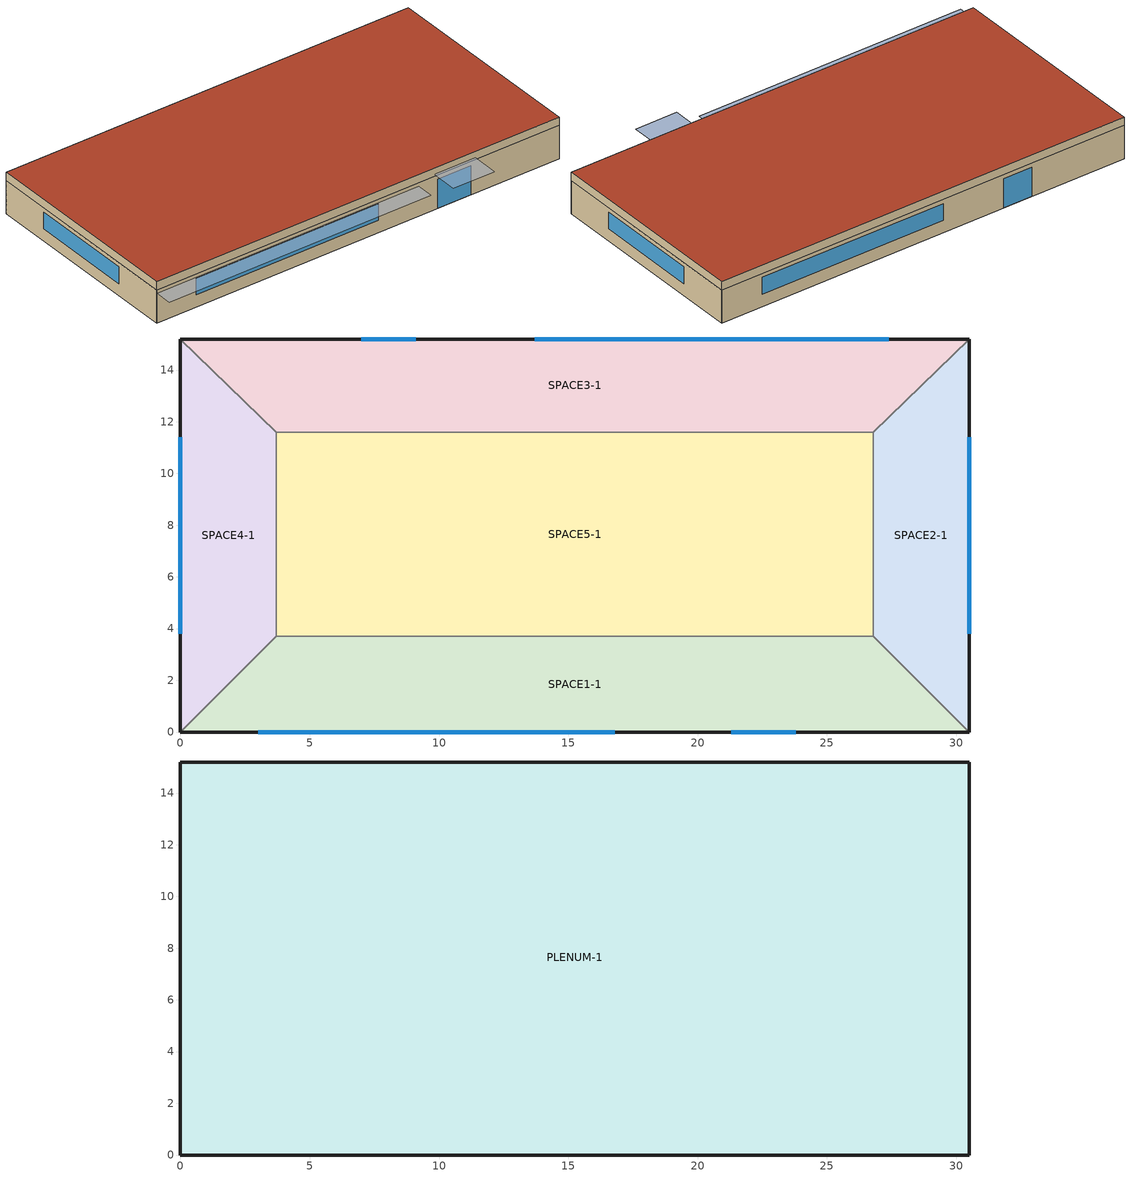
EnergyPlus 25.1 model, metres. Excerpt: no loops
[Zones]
SPACE1-1
 floor ground (FLOOR-SLAB-1): 26.8,3.7 30.5,0 0,0 3.7,3.7 z0
 wall outside (WALL-1): 0,0 30.5,0 z0:2.4
 wall to SPACE2-1 (INT-WALL-1): 30.5,0 26.8,3.7 z0:2.4
 wall to SPACE4-1 (INT-WALL-1): 3.7,3.7 0,0 z0:2.4
 wall to SPACE5-1 (INT-WALL-1): 26.8,3.7 3.7,3.7 z0:2.4
 window (Dbl Clr 3mm/13mm Air): 3,0 16.8,0 z0.9:2.1
 window (Sgl Grey 3mm): 21.3,0 23.8,0 z0:2.1
SPACE2-1
 floor ground (FLOOR-SLAB-1): 26.8,11.6 30.5,15.2 30.5,0 26.8,3.7 z0
 wall outside (WALL-1): 30.5,0 30.5,15.2 z0:2.4
 wall to SPACE3-1 (INT-WALL-1): 30.5,15.2 26.8,11.6 z0:2.4
 wall to SPACE5-1 (INT-WALL-1): 26.8,11.6 26.8,3.7 z0:2.4
 window (Dbl Clr 3mm/13mm Air): 30.5,3.8 30.5,11.4 z0.9:2.1
SPACE3-1
 floor ground (FLOOR-SLAB-1): 26.8,11.6 3.7,11.6 0,15.2 30.5,15.2 z0
 wall outside (WALL-1): 30.5,15.2 0,15.2 z0:2.4
 wall to SPACE4-1 (INT-WALL-1): 0,15.2 3.7,11.6 z0:2.4
 wall to SPACE5-1 (INT-WALL-1): 3.7,11.6 26.8,11.6 z0:2.4
 window (Dbl Clr 3mm/13mm Air): 27.4,15.2 13.7,15.2 z0.9:2.1
 window (Sgl Grey 3mm): 9.1,15.2 7,15.2 z0:2.1
SPACE4-1
 floor ground (FLOOR-SLAB-1): 3.7,3.7 0,0 0,15.2 3.7,11.6 z0
 wall outside (WALL-1): 0,15.2 0,0 z0:2.4
 wall to SPACE5-1 (INT-WALL-1): 3.7,3.7 3.7,11.6 z0:2.4
 window (Dbl Clr 3mm/13mm Air): 0,11.4 0,3.8 z0.9:2.1
SPACE5-1
 floor ground (FLOOR-SLAB-1): 26.8,11.6 26.8,3.7 3.7,3.7 3.7,11.6 z0
PLENUM-1
 floor to SPACE1-1 (CLNG-1): 26.8,3.7 30.5,0 0,0 3.7,3.7 z2.4
 floor to SPACE2-1 (CLNG-1): 26.8,11.6 30.5,15.2 30.5,0 26.8,3.7 z2.4
 floor to SPACE3-1 (CLNG-1): 26.8,11.6 3.7,11.6 0,15.2 30.5,15.2 z2.4
 floor to SPACE4-1 (CLNG-1): 3.7,3.7 0,0 0,15.2 3.7,11.6 z2.4
 floor to SPACE5-1 (CLNG-1): 26.8,11.6 26.8,3.7 3.7,3.7 3.7,11.6 z2.4
 wall outside (WALL-1): 0,0 30.5,0 30.5,15.2 0,15.2 0,0 z2.4:3
 roof outside (ROOF-1): 0,15.2 0,0 30.5,0 30.5,15.2 z3
shading: 0,-1.3 0,0 19.8,0 19.8,-1.3 z2.2; 21,-2 21,0 24.1,0 24.1,-2 z2.6
[Building]
Building: North Axis {deg}=30; Terrain=City; Loads Convergence Tolerance Value {W}=0.04; Temperature Convergence Tolerance Value {deltaC}=0.4; Solar Distribution=FullExterior; Maximum Number of Warmup Days=25; Minimum Number of Warmup Days=6
[Site:Location]
Miami Intl Ap FL USA WMO=722020: Latitude {deg}=25.82; Longitude {deg}=-80.3; Time Zone {hr}=-5; Elevation {m}=11
[SizingPeriod:DesignDay] Day of Month=21; Humidity Condition Type=Wetbulb; Barometric Pressure {Pa}=101217; Rain Indicator=No; Snow Indicator=No; Daylight Saving Time Indicator=No; Solar Model Indicator=ASHRAEClearSky
Name | Month | Day Type | Maximum Dry-Bulb Temperature {C} | Daily Dry-Bulb Temperature Range {deltaC} | Wetbulb or DewPoint at Maximum Dry-Bulb {C} | Wind Speed {m/s} | Wind Direction {deg} | Sky Clearness
Miami Intl Ap Ann Htg 99.6% Condns DB | 1 | WinterDesignDay | 8.7 | 0 | 8.7 | 3.8 | 340 | 0
Miami Intl Ap Ann Clg .4% Condns DB=>MWB | 7 | SummerDesignDay | 33.2 | 6.7 | 25.3 | 4.5 | 140 | 1
[Site:GroundTemperature:BuildingSurface]
20.03, 20.03, 20.13, 20.3, 20.43, 20.52, 20.62, 20.77, 20.78, 20.55, 20.44, 20.2
[Site:WaterMainsTemperature]
Calculation Method=CORRELATION; Annual Average Outdoor Air Temperature {C}=9.69; Maximum Difference In Monthly Average Outdoor Air Temperatures {deltaC}=28.1
[Material] Thermal Absorptance=0.9
Name | Roughness | Thickness {m} | Conductivity {W/m-K} | Density {kg/m3} | Specific Heat {J/kg-K} | Solar Absorptance | Visible Absorptance
RG01 | Rough | 0.0127 | 1.442 | 881 | 1674 | 0.65 | 0.65
BR01 | VeryRough | 0.0095 | 0.162 | 1121 | 1464 | 0.7 | 0.7
IN46 | VeryRough | 0.0762 | 0.023 | 24 | 1590 | 0.5 | 0.5
WD01 | MediumSmooth | 0.0191 | 0.115 | 513 | 1381 | 0.78 | 0.78
PW03 | MediumSmooth | 0.0127 | 0.115 | 545 | 1213 | 0.78 | 0.78
IN02 | Rough | 0.0901 | 0.043 | 10 | 837 | 0.75 | 0.75
GP01 | MediumSmooth | 0.0127 | 0.16 | 801 | 837 | 0.75 | 0.75
GP02 | MediumSmooth | 0.0159 | 0.16 | 801 | 837 | 0.75 | 0.75
CC03 | MediumRough | 0.1016 | 1.31 | 2243 | 837 | 0.65 | 0.65
[Material:NoMass]
MAT-CLNG-1: Roughness=Rough; Thermal Resistance {m2-K/W}=0.652259; Thermal Absorptance=0.65; Solar Absorptance=0.65; Visible Absorptance=0.65
[Material:AirGap]
AL21: Thermal Resistance {m2-K/W}=0.157
[Construction]
ROOF-1: RG01, BR01, IN46, WD01
WALL-1: WD01, PW03, IN02, GP01
CLNG-1: MAT-CLNG-1
FLOOR-SLAB-1: CC03
INT-WALL-1: GP02, AL21, GP02
Dbl Clr 3mm/13mm Air: CLEAR 3MM, AIR 13MM, CLEAR 3MM
Sgl Grey 3mm: GREY 3MM
[WindowMaterial:Gas]
AIR 13MM: Gas Type=Air; Thickness {m}=.0127
[WindowMaterial:Glazing] Optical Data Type=SpectralAverage; Thickness {m}=.003; Infrared Transmittance at Normal Incidence=0; Front Side Infrared Hemispherical Emissivity=.84; Back Side Infrared Hemispherical Emissivity=.84; Conductivity {W/m-K}=.9
Name | Solar Transmittance at Normal Incidence | Front Side Solar Reflectance at Normal Incidence | Back Side Solar Reflectance at Normal Incidence | Visible Transmittance at Normal Incidence | Front Side Visible Reflectance at Normal Incidence | Back Side Visible Reflectance at Normal Incidence
CLEAR 3MM | .837 | .075 | .075 | .898 | .081 | .081
GREY 3MM | .626 | .061 | .061 | .611 | .061 | .061
[Zone] Type=1; Multiplier=1
Name | Ceiling Height {m} | Volume {m3}
PLENUM-1 | 0.6096 | 283.2
SPACE1-1; SPACE3-1 | 2.4384 | 239.247
SPACE2-1; SPACE4-1 | 2.4384 | 103.311
SPACE5-1 | 2.4384 | 447.683
[ZoneInfiltration:DesignFlowRate] Schedule=INFIL-SCH; Design Flow Rate Calculation Method=flow/zone; Constant Term Coefficient=0; Temperature Term Coefficient=0; Velocity Term Coefficient=0.2237; Velocity Squared Term Coefficient=0
Name | Zone or ZoneList or Space or SpaceList | Design Flow Rate {m3/s}
SPACE1-1 Infiltration | SPACE1-1 | 0.0167
SPACE2-1 Infiltration | SPACE2-1 | .00717
SPACE3-1 Infiltration | SPACE3-1 | 0.0167
SPACE4-1 Infiltration | SPACE4-1 | .00717
SPACE5-1 Infiltration | SPACE5-1 | .031089
[People] Number of People Schedule=OCCUPY-1; Number of People Calculation Method=people; Fraction Radiant=0.3; Activity Level Schedule=ActSchd
Name | Zone or ZoneList or Space or SpaceList | Number of People
SPACE1-1 People | SPACE1-1 | 11
SPACE2-1 People | SPACE2-1 | 5
SPACE3-1 People | SPACE3-1 | 11
SPACE4-1 People | SPACE4-1 | 5
SPACE5-1 People | SPACE5-1 | 20
[Lights] Schedule=LIGHTS-1; Design Level Calculation Method=LightingLevel; Return Air Fraction=0.2; Fraction Radiant=0.59; Fraction Visible=0.2; Fraction Replaceable=0
Name | Zone or ZoneList or Space or SpaceList | Lighting Level {W}
SPACE1-1 Lights | SPACE1-1 | 1584
SPACE2-1 Lights | SPACE2-1 | 684
SPACE3-1 Lights | SPACE3-1 | 1584
SPACE4-1 Lights | SPACE4-1 | 684
SPACE5-1 Lights | SPACE5-1 | 2964
[ElectricEquipment] Schedule=EQUIP-1; Design Level Calculation Method=EquipmentLevel; Fraction Latent=0; Fraction Radiant=0.3; Fraction Lost=0
Name | Zone or ZoneList or Space or SpaceList | Design Level {W}
SPACE1-1 Elec Equipment | SPACE1-1 | 1056
SPACE2-1 Elec Equipment | SPACE2-1 | 456
SPACE3-1 Elec Equipment | SPACE3-1 | 1056
SPACE4-1 Elec Equipment | SPACE4-1 | 456
SPACE5-1 Elec Equipment | SPACE5-1 | 1976
[WaterHeater:HeatPump:PumpedCondenser]
ScheduledHeatPumpWaterHeater: Availability Schedule=ScheduledHPWHSch; Compressor Setpoint Temperature Schedule=HPWHTempSch; Dead Band Temperature Difference {deltaC}=2; Condenser Water Flow Rate {m3/s}=0.00016; Evaporator Air Flow Rate {m3/s}=0.2685; Inlet Air Configuration=Schedule; Inlet Air Temperature Schedule=ScheduledAmbientTemp; Inlet Air Humidity Schedule=ScheduledAmbientRH; Tank=HPWHScheduledTank; DX Coil=HPWHScheduledDXCoil; Minimum Inlet Air Temperature for Compressor Operation {C}=11; Compressor Location=Schedule; Compressor Ambient Temperature Schedule=ScheduledCompressorTemp; Fan=HPWHScheduledFan; Fan Placement=BlowThrough; Control Sensor 1 Height In Stratified Tank {m}=0.154465
[WaterHeater:Stratified] Tank Volume {m3}=0.3785; Tank Height {m}=0.514882; Tank Shape=VerticalCylinder; Maximum Temperature Limit {C}=82.2222; Heater Priority Control=MasterSlave; Heater 1 Setpoint Temperature Schedule=Hot Water Setpoint Temp Schedule; Heater 1 Deadband Temperature Difference {deltaC}=2; Heater 1 Capacity {W}=5000; Heater 1 Height {m}=0.360417; Heater 2 Setpoint Temperature Schedule=Hot Water Setpoint Temp Schedule; Heater 2 Deadband Temperature Difference {deltaC}=2; Heater 2 Capacity {W}=0; Heater 2 Height {m}=0.154465; Heater Fuel Type=ELECTRICITY; Heater Thermal Efficiency=0.95; Off Cycle Parasitic Fuel Consumption Rate {W}=10; Off Cycle Parasitic Fuel Type=ELECTRICITY; Off Cycle Parasitic Heat Fraction to Tank=0; Off Cycle Parasitic Height {m}=0.308929; On Cycle Parasitic Fuel Consumption Rate {W}=30; On Cycle Parasitic Fuel Type=ELECTRICITY; On Cycle Parasitic Heat Fraction to Tank=0; On Cycle Parasitic Height {m}=0.308929; Ambient Temperature Indicator=SCHEDULE; Ambient Temperature Schedule=ScheduledAmbientTemp; Uniform Skin Loss Coefficient per Unit Area to Ambient Temperature {W/m2-K}=0.658944; Skin Loss Fraction to Zone=1; Peak Use Flow Rate {m3/s}=0.000379; Use Flow Rate Fraction Schedule=Hot Water Demand Schedule; Use Side Inlet Height {m}=0; Use Side Outlet Height {m}=autocalculate; Source Side Effectiveness=0.95; Source Side Inlet Height {m}=0; Source Side Outlet Height {m}=0.257441; Inlet Mode=Fixed; Number of Nodes=10
HPWHScheduledTank; ScheduledElectricTank
[Coil:WaterHeating:AirToWaterHeatPump:Pumped]
HPWHScheduledDXCoil: Rated Heating Capacity {W}=4000; Rated COP {W/W}=3.2; Rated Sensible Heat Ratio=0.736; Rated Evaporator Inlet Air Dry-Bulb Temperature {C}=29.44; Rated Evaporator Inlet Air Wet-Bulb Temperature {C}=22.22; Rated Condenser Inlet Water Temperature {C}=55.72; Rated Evaporator Air Flow Rate {m3/s}=0.2685; Rated Condenser Water Flow Rate {m3/s}=0.00016; Evaporator Fan Power Included in Rated COP=Yes; Condenser Pump Power Included in Rated COP=No; Condenser Pump Heat Included in Rated Heating Capacity and Rated COP=No; Condenser Water Pump Power {W}=125; Fraction of Condenser Pump Heat to Water=0.1; Crankcase Heater Capacity {W}=120; Maximum Ambient Temperature for Crankcase Heater Operation {C}=5; Evaporator Air Temperature Type for Curve Objects=WetBulbTemperature; Heating Capacity Function of Temperature Curve=HPWHHeatingCapFTemp; Heating COP Function of Temperature Curve=HPWHHeatingCOPFTemp; Part Load Fraction Correlation Curve=HPWHPLFFPLR
[Fan:OnOff]
HPWHScheduledFan: Availability Schedule=ScheduledHPWHSch; Fan Total Efficiency=0.7; Pressure Rise {Pa}=100; Maximum Flow Rate {m3/s}=0.2685; Motor Efficiency=0.9; Motor In Airstream Fraction=1
[AvailabilityManager:Scheduled]
VAV Sys 1 Avail: Schedule=FanAvailSched
[SetpointManager:Scheduled] Control Variable=Temperature
Name | Schedule | Setpoint Node or NodeList
Supply Air Temp Manager 1 | Seasonal Reset Supply Air Temp Sch | Supply Air Temp Nodes 1
Hot Water Loop Setpoint Manager | HW Loop Temp Schedule | Hot Water Loop Setpoint Node List
Chilled Water Loop Setpoint Manager | CW Loop Temp Schedule | Chilled Water Loop Setpoint Node List
[Schedule:Compact]
OCCUPY-1: Through: 12/31, For: Weekdays SummerDesignDay WinterDesignDay, Until: 9:00, 0, Until: 12:00, 1, Until: 13:00, 0.8, Until: 14:00, 0.4, Until: 15:00, 0.8, Until: 17:00, 1, Until: 24:00, 0, For: AllOtherDays, Until: 24:00, 0
LIGHTS-1: Through: 12/31, For: Weekdays SummerDesignDay WinterDesignDay, Until: 9:00, 0.05, Until: 10:00, 0.9, Until: 11:00, 0.95, Until: 12:00, 1, Until: 13:00, 0.95, Until: 14:00, 0.8, Until: 15:00, 0.9, Until: 17:00, 1, Until: 24:00, 0.05, For: AllOtherDays, Until: 24:00, 0.05
EQUIP-1: Through: 12/31, For: Weekdays SummerDesignDay WinterDesignDay, Until: 9:00, 0.02, Until: 10:00, 0.4, Until: 15:00, 0.9, Until: 16:00, 0.8, Until: 17:00, 0.7, Until: 24:00, 0.02, For: CustomDay1 CustomDay2, Until: 9:00, 0.02, Until: 10:00, 0.4, Until: 15:00, 0.9, Until: 16:00, 0.8, Until: 17:00, 0.7, Until: 24:00, 0.02, For: AllOtherDays, Until: 24:00, 0.2
INFIL-SCH: Through: 3/31, For: Alldays, Until: 24:00, 1, Through: 10/31, For: Alldays, Until: 24:00, 0, Through: 12/31, For: Alldays, Until: 24:00, 1
ActSchd: Through: 12/31, For: Alldays, Until: 24:00, 117.24
FanAvailSched: Through: 3/31, For: Alldays, Until: 24:00, 1, Through: 9/30, For: Weekdays, Until: 7:00, 0, Until: 18:00, 1, Until: 24:00, 0, For: Weekends Holidays CustomDay1 CustomDay2, Until: 24:00, 0, For: AllOtherDays, Until: 24:00, 1, Through: 12/31, For: Alldays, Until: 24:00, 1
CW Loop Temp Schedule: Through: 12/31, For: Alldays, Until: 24:00, 7.22
HW Loop Temp Schedule: Through: 12/31, For: Alldays, Until: 24:00, 60
Seasonal Reset Supply Air Temp Sch: Through: 3/31, For: Alldays, Until: 24:00, 16, Through: 9/30, For: Alldays, Until: 24:00, 17.5, Through: 12/31, For: Alldays, Until: 24:00, 16
HPWHTempSch: Through: 12/31, For: AllDays, Until: 24:00, 60
Hot Water Setpoint Temp Schedule: Through: 12/31, For: AllDays, Until: 24:00, 50
Hot Water Demand Schedule: THROUGH: 12/31, FOR: AllDays, UNTIL: 5:00, 0, UNTIL: 7:00, 0.003, UNTIL: 18:00, 0, UNTIL: 18:30, 0.003, UNTIL: 24:00, 0
ScheduledHPWHSch: Through: 12/31, For: AllDays, Until: 24:00, 1
ScheduledAmbientTemp: Through: 12/31, For: AllDays, Until: 24:00, 19.72222
ScheduledAmbientRH: Through: 12/31, For: AllDays, Until: 24:00, 0.5
ScheduledCompressorTemp: Through: 12/31, For: AllDays, Until: 24:00, 21
[Curve:Biquadratic] Minimum Value of x=0; Maximum Value of x=40; Minimum Value of y=20; Maximum Value of y=90; Input Unit Type for X=Temperature; Input Unit Type for Y=Temperature; Output Unit Type=Dimensionless
Name | Coefficient1 Constant | Coefficient2 x | Coefficient3 x**2 | Coefficient4 y | Coefficient5 y**2 | Coefficient6 x*y
HPWHHeatingCapFTemp | 0.369827 | 0.043341 | -0.00023 | 0.000466 | 0.000026 | -0.00027
HPWHHeatingCOPFTemp | 1.19713 | 0.077849 | -1.6e-06 | -0.02675 | 0.000296 | -0.00112
[Curve:Quadratic]
HPWHPLFFPLR: Coefficient1 Constant=0.75; Coefficient2 x=0.25; Coefficient3 x**2=0; Minimum Value of x=0; Maximum Value of x=1
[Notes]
HeatPumpWaterHeater.idf
Basic file description:  1 story building divided into 4 exterior and one interior conditioned zones and return plenum.
Highlights:              Examples of 5 heat pump water heaters using stratified tanks.
1 HPWH in Zone 4 using only zone air, 1 outdoors, 1 located outdoors and connected to a hot
water plant loop, and 1 HPWH is scheduled with no connection to a zone or plant.
1 Water Heater:Stratified example is included for comparison (this water heater is scheduled)
Simulation Location/Run: Miami Intl Ap FL USA WMO=722020, 2 design days, 2 run periods.
Run Control executes the design days
Location:                Miami, FL
Design Days:             Miami Intl Ap FL USA Annual Heating 99.6%, MaxDB=8.7°C
Miami Intl Ap FL USA Annual Cooling (DB=>MWB) .4%, MaxDB=33.2°C MWB=25.3°C
Run Period (Weather File): Winter 1/14, Summer 7/7.
Run Control:             Zone and System sizing with weather file run control (no design days ran)
Building: Single floor rectangular building 100 ft x 50 ft. 5 zones - 4 exterior, 1 interior, zone height 8 feet.
Exterior zone depth is 12 feet. There is a 2 foot high return plenum: the overall building height is
10 feet. There are windows on all 4 facades; the south and north facades have glass doors.
The south facing glass is shaded by overhangs. The walls are woodshingle over plywood, R11 insulation,
and gypboard. The roof is a gravel built up roof with R-3 mineral board insulation and plywood sheathing.
The windows are double pane 6mm clear with 6mm air gap.  The window to wall ratio is approximately 0.29.
The south wall and door have overhangs.
The building is oriented 30 degrees east of north.
Floor Area:       463.6 m2 (5000 ft2)
Number of Floors: 1
Zone Description Details:
Internal gains description:     lighting is 1.5 watts/ft2, office equip is 1.0 watts/ft2. There is 1 occupant
per 100 ft2 of floor area. The infiltration is constant in winter months.
Interzone Surfaces:             6 interzone surfaces (see diagram)
Internal Mass:                  None
Windows:                        4 ea.: 1) Double pane clear, 3mm glass, 13mm air gap
2) Double pane clear, 3mm glass, 13mm argon gap
3) Double pane clear, 6mm glass, 6mm air gap
4) Double pane lowE,  6mm lowE glass outside, 6mm air gap, 6mm clear glass
Doors:                          2 ea.:    Single pane grey,  3mm glass
Detached Shading:               None
Daylight:                       None
Natural Ventilation:            None
Compact Schedules:              Yes
HVAC:                           Standard VAV system with outside air economizer, hot water reheat
coils, central chilled water cooling coil. Central Plant is single
heat pump hot water heater, electric compression chiller with water cooled
condenser, and cooling tower. All equipment is autosized.
ZoneControl:Humidistat and Set Point Manager:Single Zone Max Hum
are used in SPACE2-1 to control relative humidity to 50%
via Controller:Simple with the control variable set to TEMPandHUMRAT.
Three heat pump water heaters are located indoors, outdoors, and scheduled to
illustrate stand alone HP water heaters. One HPWH is connected to a hot water plant loop.
Heat Pump:Water Heater:         5 ea.
Zone 5    - HPWH using mixer/splitter nodes to blend outdoor air with zone air
Zone 4    - HPWH without mixer/splitter nodes using only zone air
Zone 4B   - HPWH identical to Zone 4 (and also in Zone 4) but connected to a plant
loop for the draws (also identical to Zone 4).
Outdoors  - HPWH located outdoors and not connected to a plant loop
Scheduled - HPWH using scheduled ambient conditions
Plant     - HPWH located outdoors and connected to a plant loop which serves zone 1-5
reheat coils and the main heating coil in the air loop.
The HPWH in Zone 4 and 5 show the configuration of a HPWH with and without
mixer/splitter nodes and the associated node connnections. Each of these systems
are listed in a Zone Equipment List with the required highest priority. Each of
these HPWHs impact the zone air heat balance.
The HPWHs located outdoors and in the plant only require the use of outdoor air
nodes as the inlet air to the unit. The plant HPWH has connections to the hot
water plant loop through the water heater tank's USE inlet/outlet nodes.
The scheduled HPWH is an example of a self-standing water heater with all
performance aspects simulated through scheduling.
Water Heater:Stratified:        1 ea.
Scheduled - example of a water heater using an electric element to heat the water
Zonal Equipment:                AirTerminal:SingleDuct:VAV:Reheat
Central Air Handling Equipment: Yes
System Equipment Autosize:      Yes
Purchased Cooling:              None
